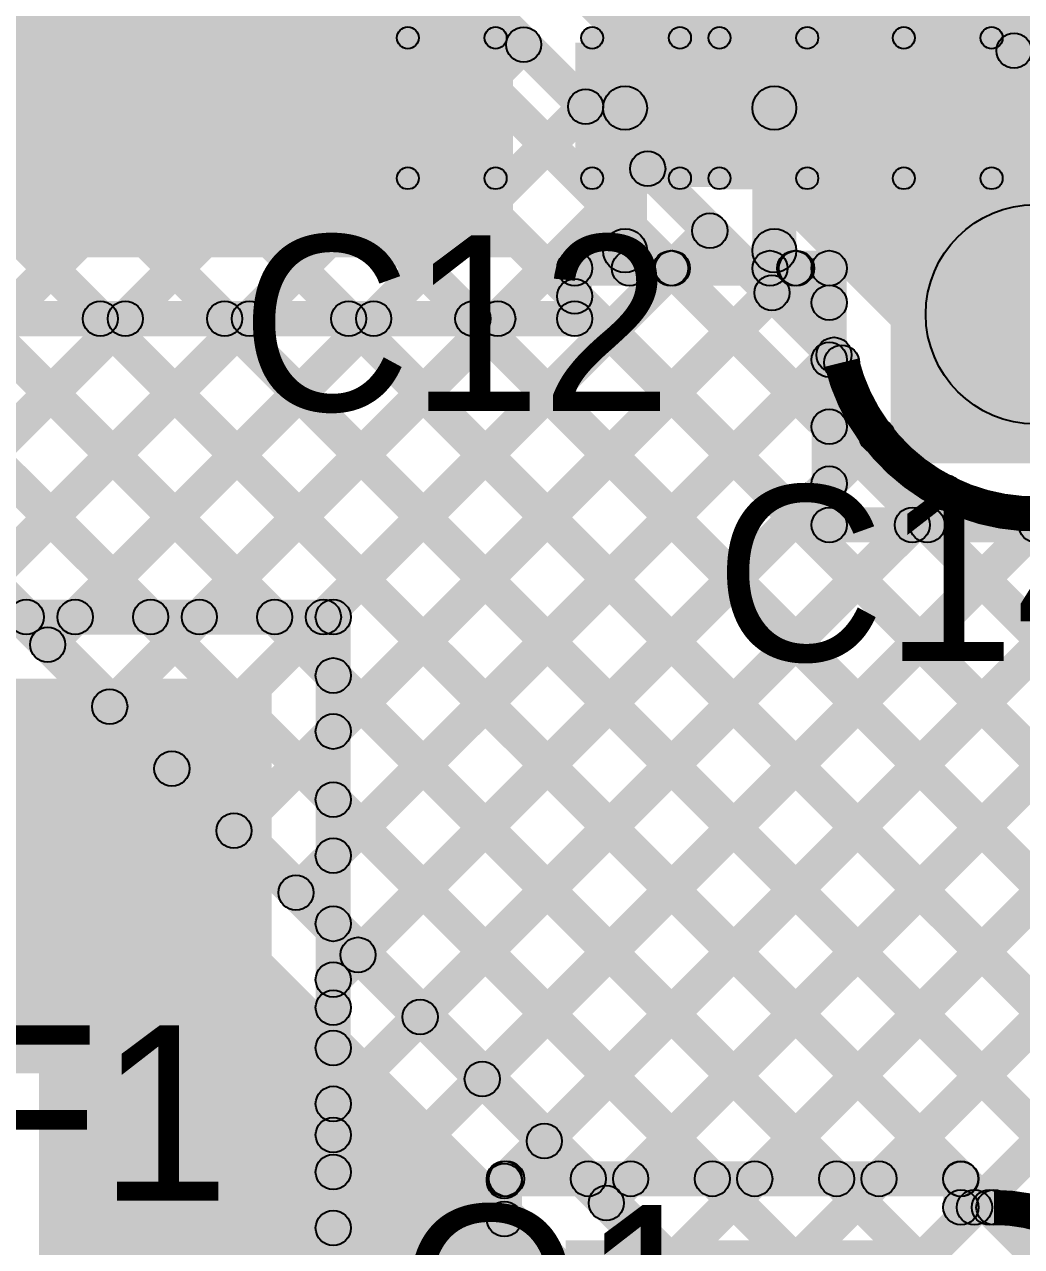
# Model space of a CAD drawing. Header units: millimetres. Extents: x 0.01 to 3.4, y 0.01 to 2.05.
# Drawn here: x 2.7247 to 2.9518, y 1.1636 to 1.442 of the extents above; entities that cross this region are included whole.
import ezdxf

# ---------------------------------------------------------------- set-up
doc = ezdxf.new("R2010")
doc.units = ezdxf.units.MM
doc.header["$MEASUREMENT"] = 0
for name, color, linetype in [('BottomLayer', 5, 'Continuous'), ('TopLayer', 1, 'Continuous'), ('TopOverlay', 2, 'Continuous'), ('TopPaste', 8, 'Continuous'), ('TopSolder', 216, 'Continuous'), ('ViaHoleLayer', 16, 'Continuous')]:
    doc.layers.add(name, color=color, linetype=linetype)

# ---------------------------------------------------------------- blocks, each defined once
blk = doc.blocks.new('C__0402_49')
at = {"layer": 'TopLayer'}
for points in [[(-0.0275, -0.0125), (-0.0275, 0.0125), (-0.0095, 0.0125), (-0.0095, -0.0125)], [(0.0095, -0.0125), (0.0095, 0.0125), (0.0275, 0.0125), (0.0275, -0.0125)]]:
    blk.add_hatch(color=1, dxfattribs=at).paths.add_polyline_path(points)
at = {"layer": 'TopOverlay'}
h = blk.add_hatch(color=2, dxfattribs=at)
edge = h.paths.add_edge_path()
edge.add_arc((-0.031, 0.016), 0.0025, 0, 360)
h = blk.add_hatch(color=2, dxfattribs=at)
edge = h.paths.add_edge_path()
edge.add_arc((-0.031, 0.016), 0.0025, 0, 360)
for points in [[(-0.011, 0.0185), (-0.011, 0.0135), (-0.031, 0.0135), (-0.031, 0.0185)], [(0.031, 0.0185), (0.031, 0.0135), (0.011, 0.0135), (0.011, 0.0185)], [(-0.0335, 0.016), (-0.0285, 0.016), (-0.0285, -0.016), (-0.0335, -0.016)], [(0.0285, 0.016), (0.0335, 0.016), (0.0335, -0.016), (0.0285, -0.016)], [(-0.011, -0.0135), (-0.011, -0.0185), (-0.031, -0.0185), (-0.031, -0.0135)], [(0.031, -0.0135), (0.031, -0.0185), (0.011, -0.0185), (0.011, -0.0135)]]:
    blk.add_hatch(color=2, dxfattribs=at).paths.add_polyline_path(points)
h = blk.add_hatch(color=2, dxfattribs=at)
edge = h.paths.add_edge_path()
edge.add_arc((-0.011, 0.016), 0.0025, 0, 360)
h = blk.add_hatch(color=2, dxfattribs=at)
edge = h.paths.add_edge_path()
edge.add_arc((0.011, 0.016), 0.0025, 0, 360)
h = blk.add_hatch(color=2, dxfattribs=at)
edge = h.paths.add_edge_path()
edge.add_arc((0.031, 0.016), 0.0025, 0, 360)
h = blk.add_hatch(color=2, dxfattribs=at)
edge = h.paths.add_edge_path()
edge.add_arc((0.031, 0.016), 0.0025, 0, 360)
h = blk.add_hatch(color=2, dxfattribs=at)
edge = h.paths.add_edge_path()
edge.add_arc((-0.031, -0.016), 0.0025, 0, 360)
h = blk.add_hatch(color=2, dxfattribs=at)
edge = h.paths.add_edge_path()
edge.add_arc((-0.031, -0.016), 0.0025, 0, 360)
h = blk.add_hatch(color=2, dxfattribs=at)
edge = h.paths.add_edge_path()
edge.add_arc((-0.011, -0.016), 0.0025, 0, 360)
h = blk.add_hatch(color=2, dxfattribs=at)
edge = h.paths.add_edge_path()
edge.add_arc((0.011, -0.016), 0.0025, 0, 360)
h = blk.add_hatch(color=2, dxfattribs=at)
edge = h.paths.add_edge_path()
edge.add_arc((0.031, -0.016), 0.0025, 0, 360)
h = blk.add_hatch(color=2, dxfattribs=at)
edge = h.paths.add_edge_path()
edge.add_arc((0.031, -0.016), 0.0025, 0, 360)
at = {"layer": 'TopPaste'}
for points in [[(-0.0275, -0.0125), (-0.0275, 0.0125), (-0.0095, 0.0125), (-0.0095, -0.0125)], [(0.0095, -0.0125), (0.0095, 0.0125), (0.0275, 0.0125), (0.0275, -0.0125)]]:
    blk.add_hatch(color=8, dxfattribs=at).paths.add_polyline_path(points)
at = {"layer": 'TopSolder'}
for points in [[(-0.02986, -0.01486), (-0.02986, 0.01486), (-0.00714, 0.01486), (-0.00714, -0.01486)], [(0.00714, -0.01486), (0.00714, 0.01486), (0.02986, 0.01486), (0.02986, -0.01486)]]:
    blk.add_hatch(color=216, dxfattribs=at).paths.add_polyline_path(points)
at = {"layer": 'TopOverlay'}
for centre in [(-0.031, 0.016), (-0.031, 0.016), (-0.011, 0.016), (0.011, 0.016), (0.031, 0.016), (0.031, 0.016), (-0.031, -0.016), (-0.031, -0.016), (-0.011, -0.016), (0.011, -0.016), (0.031, -0.016), (0.031, -0.016)]:
    blk.add_circle(centre, 0.0025, dxfattribs=at)
blk = doc.blocks.new('C__0402_62')
at = {"layer": 'TopLayer'}
for points in [[(-0.0275, -0.0125), (-0.0275, 0.0125), (-0.0095, 0.0125), (-0.0095, -0.0125)], [(0.0095, -0.0125), (0.0095, 0.0125), (0.0275, 0.0125), (0.0275, -0.0125)]]:
    blk.add_hatch(color=1, dxfattribs=at).paths.add_polyline_path(points)
at = {"layer": 'TopOverlay'}
h = blk.add_hatch(color=2, dxfattribs=at)
edge = h.paths.add_edge_path()
edge.add_arc((-0.031, 0.016), 0.0025, 0, 360)
h = blk.add_hatch(color=2, dxfattribs=at)
edge = h.paths.add_edge_path()
edge.add_arc((-0.031, 0.016), 0.0025, 0, 360)
for points in [[(-0.031, 0.0135), (-0.031, 0.0185), (-0.011, 0.0185), (-0.011, 0.0135)], [(0.011, 0.0135), (0.011, 0.0185), (0.031, 0.0185), (0.031, 0.0135)], [(-0.0285, -0.016), (-0.0335, -0.016), (-0.0335, 0.016), (-0.0285, 0.016)], [(0.0335, -0.016), (0.0285, -0.016), (0.0285, 0.016), (0.0335, 0.016)], [(-0.031, -0.0185), (-0.031, -0.0135), (-0.011, -0.0135), (-0.011, -0.0185)], [(0.011, -0.0185), (0.011, -0.0135), (0.031, -0.0135), (0.031, -0.0185)]]:
    blk.add_hatch(color=2, dxfattribs=at).paths.add_polyline_path(points)
h = blk.add_hatch(color=2, dxfattribs=at)
edge = h.paths.add_edge_path()
edge.add_arc((-0.011, 0.016), 0.0025, 0, 360)
h = blk.add_hatch(color=2, dxfattribs=at)
edge = h.paths.add_edge_path()
edge.add_arc((0.011, 0.016), 0.0025, 0, 360)
h = blk.add_hatch(color=2, dxfattribs=at)
edge = h.paths.add_edge_path()
edge.add_arc((0.031, 0.016), 0.0025, 0, 360)
h = blk.add_hatch(color=2, dxfattribs=at)
edge = h.paths.add_edge_path()
edge.add_arc((0.031, 0.016), 0.0025, 0, 360)
h = blk.add_hatch(color=2, dxfattribs=at)
edge = h.paths.add_edge_path()
edge.add_arc((-0.031, -0.016), 0.0025, 0, 360)
h = blk.add_hatch(color=2, dxfattribs=at)
edge = h.paths.add_edge_path()
edge.add_arc((-0.031, -0.016), 0.0025, 0, 360)
h = blk.add_hatch(color=2, dxfattribs=at)
edge = h.paths.add_edge_path()
edge.add_arc((-0.011, -0.016), 0.0025, 0, 360)
h = blk.add_hatch(color=2, dxfattribs=at)
edge = h.paths.add_edge_path()
edge.add_arc((0.011, -0.016), 0.0025, 0, 360)
h = blk.add_hatch(color=2, dxfattribs=at)
edge = h.paths.add_edge_path()
edge.add_arc((0.031, -0.016), 0.0025, 0, 360)
h = blk.add_hatch(color=2, dxfattribs=at)
edge = h.paths.add_edge_path()
edge.add_arc((0.031, -0.016), 0.0025, 0, 360)
at = {"layer": 'TopPaste'}
for points in [[(-0.0275, -0.0125), (-0.0275, 0.0125), (-0.0095, 0.0125), (-0.0095, -0.0125)], [(0.0095, -0.0125), (0.0095, 0.0125), (0.0275, 0.0125), (0.0275, -0.0125)]]:
    blk.add_hatch(color=8, dxfattribs=at).paths.add_polyline_path(points)
at = {"layer": 'TopSolder'}
for points in [[(-0.02986, -0.01486), (-0.02986, 0.01486), (-0.00714, 0.01486), (-0.00714, -0.01486)], [(0.00714, -0.01486), (0.00714, 0.01486), (0.02986, 0.01486), (0.02986, -0.01486)]]:
    blk.add_hatch(color=216, dxfattribs=at).paths.add_polyline_path(points)
at = {"layer": 'TopOverlay'}
for centre in [(-0.031, 0.016), (-0.031, 0.016), (-0.011, 0.016), (0.011, 0.016), (0.031, 0.016), (0.031, 0.016), (-0.031, -0.016), (-0.031, -0.016), (-0.011, -0.016), (0.011, -0.016), (0.031, -0.016), (0.031, -0.016)]:
    blk.add_circle(centre, 0.0025, dxfattribs=at)

msp = doc.modelspace()

# ---------------------------------------------------------------- hatches: boundary and pattern name
at = {"layer": 'BottomLayer'}
for points in [[(2.84592, 1.18478), (2.84026, 1.19044), (3.28996, 1.64013), (3.29561, 1.63447)], [(2.86006, 1.17064), (2.85441, 1.17629), (3.31824, 1.64013), (3.3239, 1.63447)], [(2.87421, 1.15649), (2.86855, 1.16215), (3.34652, 1.64013), (3.35218, 1.63447)], [(2.88835, 1.14235), (2.88269, 1.14801), (3.35917, 1.62449), (3.36483, 1.61883)], [(2.90249, 1.12821), (2.89683, 1.13387), (3.35917, 1.59621), (3.36483, 1.59055)], [(2.43804, 1.58841), (2.4437, 1.59407), (3.36483, 0.67294), (3.35917, 0.66729)], [(2.95294, 1.43322), (2.94728, 1.43887), (3.07929, 1.57088), (3.08495, 1.56523)], [(2.83375, 1.54675), (2.83941, 1.55241), (2.96884, 1.42297), (2.96318, 1.41732)], [(2.79132, 1.50432), (2.82668, 1.53968), (2.97268, 1.39368), (2.93732, 1.35832)], [(2.54329, 1.48175), (2.54895, 1.48741), (2.96041, 1.07595), (2.95475, 1.07029)], [(2.66207, 1.36863), (2.65642, 1.37428), (2.76796, 1.48583), (2.77362, 1.48017)], [(2.71599, 1.48017), (2.72165, 1.48583), (3.36483, 0.84265), (3.35917, 0.83699)], [(2.74428, 1.48017), (2.74993, 1.48583), (3.36483, 0.87093), (3.35917, 0.86528)], [(2.77256, 1.48017), (2.77822, 1.48583), (3.36483, 0.89922), (3.35917, 0.89356)], [(2.79002, 1.48017), (2.79567, 1.48583), (2.91368, 1.36782), (2.90803, 1.36216)], [(2.67622, 1.35448), (2.67056, 1.36014), (2.79313, 1.48271), (2.79879, 1.47706)], [(2.50087, 1.43932), (2.53622, 1.47468), (2.94768, 1.06322), (2.91232, 1.02787)], [(2.70192, 1.46596), (2.70758, 1.47161), (3.36483, 0.81436), (3.35917, 0.80871)], [(2.69036, 1.34034), (2.6847, 1.346), (2.80727, 1.46857), (2.81293, 1.46292)], [(2.7045, 1.3262), (2.69884, 1.33186), (2.82142, 1.45443), (2.82707, 1.44877)], [(2.70497, 1.43463), (2.71063, 1.44028), (3.36483, 0.78608), (3.35917, 0.78042)], [(2.71864, 1.31206), (2.71298, 1.31772), (2.83556, 1.44029), (2.84121, 1.43463)], [(2.73278, 1.29792), (2.72713, 1.30357), (2.8497, 1.42615), (2.85536, 1.42049)], [(2.69616, 1.41515), (2.70182, 1.42081), (3.36483, 0.7578), (3.35917, 0.75214)], [(2.74693, 1.28377), (2.74127, 1.28943), (2.86384, 1.412), (2.8695, 1.40635)], [(2.68137, 1.40166), (2.68703, 1.40731), (3.36483, 0.72951), (3.35917, 0.72385)], [(2.66019, 1.39455), (2.66585, 1.40021), (3.36483, 0.70123), (3.35917, 0.69557)], [(2.76107, 1.26963), (2.75541, 1.27529), (2.87798, 1.39786), (2.88364, 1.3922)], [(2.77521, 1.25549), (2.76955, 1.26115), (2.89213, 1.38372), (2.89778, 1.37806)], [(2.78935, 1.24135), (2.7837, 1.247), (2.90627, 1.36958), (2.91193, 1.36392)], [(2.80349, 1.22721), (2.79784, 1.23286), (2.91609, 1.35112), (2.92175, 1.34546)], [(2.81764, 1.21306), (2.81198, 1.21872), (2.93154, 1.33828), (2.9372, 1.33262)], [(2.83178, 1.19892), (2.82612, 1.20458), (2.95496, 1.33342), (2.96062, 1.32776)]]:
    msp.add_hatch(color=5, dxfattribs=at).paths.add_polyline_path(points)
h = msp.add_hatch(color=5, dxfattribs=at)
edge = h.paths.add_edge_path()
edge.add_arc((2.83839, 1.43746), 0.004, 0, 360)
h = msp.add_hatch(color=5, dxfattribs=at)
edge = h.paths.add_edge_path()
edge.add_arc((2.95011, 1.43605), 0.004, 0, 360)
h = msp.add_hatch(color=5, dxfattribs=at)
edge = h.paths.add_edge_path()
edge.add_arc((2.85253, 1.42332), 0.004, 0, 360)
h = msp.add_hatch(color=5, dxfattribs=at)
edge = h.paths.add_edge_path()
edge.add_arc((2.86667, 1.40918), 0.004, 0, 360)
h = msp.add_hatch(color=5, dxfattribs=at)
edge = h.paths.add_edge_path()
edge.add_arc((2.955, 1.376), 0.0315, 0, 360)
h = msp.add_hatch(color=5, dxfattribs=at)
edge = h.paths.add_edge_path()
edge.add_arc((2.955, 1.376), 0.025, 0, 360)
h = msp.add_hatch(color=5, dxfattribs=at)
edge = h.paths.add_edge_path()
edge.add_arc((2.88081, 1.39503), 0.004, 0, 360)
h = msp.add_hatch(color=5, dxfattribs=at)
edge = h.paths.add_edge_path()
edge.add_arc((2.89495, 1.38089), 0.004, 0, 360)
h = msp.add_hatch(color=5, dxfattribs=at)
edge = h.paths.add_edge_path()
edge.add_arc((2.9091, 1.36675), 0.004, 0, 360)
h = msp.add_hatch(color=5, dxfattribs=at)
edge = h.paths.add_edge_path()
edge.add_arc((2.91086, 1.36499), 0.004, 0, 360)
h = msp.add_hatch(color=5, dxfattribs=at)
edge = h.paths.add_edge_path()
edge.add_arc((2.91086, 1.36499), 0.004, 0, 360)
h = msp.add_hatch(color=5, dxfattribs=at)
edge = h.paths.add_edge_path()
edge.add_arc((2.91892, 1.34829), 0.004, 0, 360)
h = msp.add_hatch(color=5, dxfattribs=at)
edge = h.paths.add_edge_path()
edge.add_arc((2.93437, 1.33545), 0.004, 0, 360)
h = msp.add_hatch(color=5, dxfattribs=at)
edge = h.paths.add_edge_path()
edge.add_arc((2.72996, 1.30074), 0.004, 0, 360)
h = msp.add_hatch(color=5, dxfattribs=at)
edge = h.paths.add_edge_path()
edge.add_arc((2.7441, 1.2866), 0.004, 0, 360)
h = msp.add_hatch(color=5, dxfattribs=at)
edge = h.paths.add_edge_path()
edge.add_arc((2.75824, 1.27246), 0.004, 0, 360)
h = msp.add_hatch(color=5, dxfattribs=at)
edge = h.paths.add_edge_path()
edge.add_arc((2.77238, 1.25832), 0.004, 0, 360)
h = msp.add_hatch(color=5, dxfattribs=at)
edge = h.paths.add_edge_path()
edge.add_arc((2.78652, 1.24418), 0.004, 0, 360)
h = msp.add_hatch(color=5, dxfattribs=at)
edge = h.paths.add_edge_path()
edge.add_arc((2.80067, 1.23003), 0.004, 0, 360)
h = msp.add_hatch(color=5, dxfattribs=at)
edge = h.paths.add_edge_path()
edge.add_arc((2.81481, 1.21589), 0.004, 0, 360)
h = msp.add_hatch(color=5, dxfattribs=at)
edge = h.paths.add_edge_path()
edge.add_arc((2.82895, 1.20175), 0.004, 0, 360)
h = msp.add_hatch(color=5, dxfattribs=at)
edge = h.paths.add_edge_path()
edge.add_arc((2.84309, 1.18761), 0.004, 0, 360)
h = msp.add_hatch(color=5, dxfattribs=at)
edge = h.paths.add_edge_path()
edge.add_arc((2.85723, 1.17347), 0.004, 0, 360)
at = {"layer": 'TopLayer'}
for points in [[(2.922, 1.342), (2.988, 1.342), (2.988, 1.542), (2.922, 1.542)], [(2.617, 1.389), (2.836, 1.389), (2.836, 1.526), (2.617, 1.526)], [(2.8665, 1.423), (2.8565, 1.423), (2.8565, 1.4555), (2.8665, 1.4555)], [(2.9005, 1.423), (2.8905, 1.423), (2.8905, 1.4555), (2.9005, 1.4555)], [(2.852, 1.405), (2.905, 1.405), (2.905, 1.441), (2.852, 1.441)], [(2.8665, 1.3905), (2.8565, 1.3905), (2.8565, 1.423), (2.8665, 1.423)], [(2.9005, 1.3905), (2.8905, 1.3905), (2.8905, 1.423), (2.9005, 1.423)], [(2.85, 1.3825), (2.85, 1.3905), (2.8625, 1.3905), (2.8625, 1.3825)], [(2.8625, 1.3825), (2.8625, 1.3905), (2.8945, 1.3905), (2.8945, 1.3825)], [(2.8625, 1.3825), (2.8625, 1.3905), (2.8945, 1.3905), (2.8945, 1.3825)], [(2.8945, 1.3825), (2.8945, 1.3905), (2.908, 1.3905), (2.908, 1.3825)], [(2.79561, 1.30417), (2.78995, 1.30983), (2.86945, 1.38933), (2.87511, 1.38367)], [(2.79783, 1.27811), (2.79217, 1.28376), (2.89774, 1.38933), (2.90339, 1.38367)], [(2.86906, 1.38367), (2.87472, 1.38933), (2.91083, 1.35322), (2.90517, 1.34756)], [(2.89734, 1.38367), (2.903, 1.38933), (2.91083, 1.3815), (2.90517, 1.37584)], [(2.854, 1.375), (2.846, 1.375), (2.846, 1.3865), (2.854, 1.3865)], [(2.912, 1.328), (2.904, 1.328), (2.904, 1.3865), (2.912, 1.3865)], [(2.84717, 1.37728), (2.85283, 1.38293), (3.01593, 1.21983), (3.01027, 1.21417)], [(2.603, 1.371), (2.603, 1.379), (2.85, 1.379), (2.85, 1.371)], [(2.65429, 1.37217), (2.65994, 1.37783), (2.72794, 1.30983), (2.72229, 1.30417)], [(2.68247, 1.30417), (2.67681, 1.30983), (2.74481, 1.37783), (2.75047, 1.37217)], [(2.68257, 1.37217), (2.68823, 1.37783), (2.75623, 1.30983), (2.75057, 1.30417)], [(2.71075, 1.30417), (2.7051, 1.30983), (2.7731, 1.37783), (2.77875, 1.37217)], [(2.71085, 1.37217), (2.71651, 1.37783), (2.78451, 1.30983), (2.77885, 1.30417)], [(2.73904, 1.30417), (2.73338, 1.30983), (2.80138, 1.37783), (2.80704, 1.37217)], [(2.73914, 1.37217), (2.7448, 1.37783), (2.9408, 1.18183), (2.93514, 1.17617)], [(2.76732, 1.30417), (2.76167, 1.30983), (2.82967, 1.37783), (2.83532, 1.37217)], [(2.76742, 1.37217), (2.77308, 1.37783), (3.01593, 1.13498), (3.01027, 1.12932)], [(2.79571, 1.37217), (2.80136, 1.37783), (3.01593, 1.16326), (3.01027, 1.15761)], [(2.82399, 1.37217), (2.82965, 1.37783), (3.01593, 1.19155), (3.01027, 1.18589)], [(2.79783, 1.24982), (2.79217, 1.25548), (2.90517, 1.36848), (2.91083, 1.36282)], [(2.79783, 1.22154), (2.79217, 1.2272), (2.90517, 1.3402), (2.91083, 1.33454)], [(2.8656, 1.17617), (2.85994, 1.18183), (3.01588, 1.33777), (3.02153, 1.33211)], [(2.908, 1.324), (2.908, 1.332), (3.002, 1.332), (3.002, 1.324)], [(2.79783, 1.16497), (2.79217, 1.17063), (2.95237, 1.33083), (2.95803, 1.32517)], [(2.79783, 1.19326), (2.79217, 1.19891), (2.92409, 1.33083), (2.92974, 1.32517)], [(2.83731, 1.17617), (2.83166, 1.18183), (2.98066, 1.33083), (2.98631, 1.32517)], [(2.92756, 1.32517), (2.93322, 1.33083), (3.01639, 1.24766), (3.01073, 1.242)], [(2.561, 1.303), (2.561, 1.311), (2.795, 1.311), (2.795, 1.303)], [(2.799, 1.218), (2.791, 1.218), (2.791, 1.307), (2.799, 1.307)], [(2.89388, 1.17617), (2.88823, 1.18183), (3.01027, 1.30388), (3.01593, 1.29822)], [(2.79217, 1.29085), (2.79783, 1.29651), (2.91251, 1.18183), (2.90685, 1.17617)], [(2.575, 1.203), (2.781, 1.203), (2.781, 1.293), (2.575, 1.293)], [(2.92217, 1.17617), (2.91651, 1.18183), (3.01027, 1.27559), (3.01593, 1.26994)], [(2.79217, 1.26257), (2.79783, 1.26823), (2.88423, 1.18183), (2.87857, 1.17617)], [(2.94393, 1.16965), (2.93827, 1.17531), (3.01027, 1.24731), (3.01593, 1.24165)], [(2.79217, 1.23429), (2.79783, 1.23994), (2.85594, 1.18183), (2.85029, 1.17617)], [(2.799, 1.189), (2.791, 1.189), (2.791, 1.218), (2.799, 1.218)], [(2.799, 1.189), (2.791, 1.189), (2.791, 1.218), (2.799, 1.218)], [(2.79217, 1.206), (2.79783, 1.21166), (2.83683, 1.17266), (2.83117, 1.167)], [(2.728, 0.877), (2.781, 0.877), (2.781, 1.204), (2.728, 1.204)], [(2.799, 0.89415), (2.791, 0.89415), (2.791, 1.189), (2.799, 1.189)], [(2.79217, 1.17772), (2.79783, 1.18337), (2.83683, 1.14437), (2.83117, 1.13872)], [(2.79783, 1.13669), (2.79217, 1.14234), (2.83117, 1.18134), (2.83683, 1.17569)], [(2.834, 1.175), (2.834, 1.183), (2.938, 1.183), (2.938, 1.175)], [(2.93517, 1.17614), (2.94083, 1.1818), (2.94732, 1.17531), (2.94166, 1.16965)], [(2.838, 1.089), (2.83, 1.089), (2.83, 1.179), (2.838, 1.179)], [(2.942, 1.17248), (2.934, 1.17248), (2.934, 1.179), (2.942, 1.179)], [(2.938, 1.16848), (2.938, 1.17648), (2.94552, 1.17648), (2.94552, 1.16848)], [(2.848, 1.103), (2.924, 1.103), (2.924, 1.165), (2.848, 1.165)]]:
    msp.add_hatch(color=1, dxfattribs=at).paths.add_polyline_path(points)
h = msp.add_hatch(color=1, dxfattribs=at)
edge = h.paths.add_edge_path()
edge.add_arc((2.8615, 1.423), 0.005, 0, 360)
h = msp.add_hatch(color=1, dxfattribs=at)
edge = h.paths.add_edge_path()
edge.add_arc((2.8615, 1.423), 0.005, 0, 360)
h = msp.add_hatch(color=1, dxfattribs=at)
edge = h.paths.add_edge_path()
edge.add_arc((2.8955, 1.423), 0.005, 0, 360)
h = msp.add_hatch(color=1, dxfattribs=at)
edge = h.paths.add_edge_path()
edge.add_arc((2.8955, 1.423), 0.005, 0, 360)
h = msp.add_hatch(color=1, dxfattribs=at)
edge = h.paths.add_edge_path()
edge.add_arc((2.955, 1.376), 0.0315, 0, 360)
h = msp.add_hatch(color=1, dxfattribs=at)
edge = h.paths.add_edge_path()
edge.add_arc((2.8615, 1.3905), 0.005, 0, 360)
h = msp.add_hatch(color=1, dxfattribs=at)
edge = h.paths.add_edge_path()
edge.add_arc((2.8955, 1.3905), 0.005, 0, 360)
h = msp.add_hatch(color=1, dxfattribs=at)
edge = h.paths.add_edge_path()
edge.add_arc((2.85, 1.3865), 0.004, 0, 360)
h = msp.add_hatch(color=1, dxfattribs=at)
edge = h.paths.add_edge_path()
edge.add_arc((2.85, 1.3865), 0.004, 0, 360)
h = msp.add_hatch(color=1, dxfattribs=at)
edge = h.paths.add_edge_path()
edge.add_arc((2.8625, 1.3865), 0.004, 0, 360)
h = msp.add_hatch(color=1, dxfattribs=at)
edge = h.paths.add_edge_path()
edge.add_arc((2.8625, 1.3865), 0.004, 0, 360)
h = msp.add_hatch(color=1, dxfattribs=at)
edge = h.paths.add_edge_path()
edge.add_arc((2.8625, 1.3865), 0.004, 0, 360)
h = msp.add_hatch(color=1, dxfattribs=at)
edge = h.paths.add_edge_path()
edge.add_arc((2.87189, 1.3865), 0.004, 0, 360)
h = msp.add_hatch(color=1, dxfattribs=at)
edge = h.paths.add_edge_path()
edge.add_arc((2.87228, 1.3865), 0.004, 0, 360)
h = msp.add_hatch(color=1, dxfattribs=at)
edge = h.paths.add_edge_path()
edge.add_arc((2.8945, 1.3865), 0.004, 0, 360)
h = msp.add_hatch(color=1, dxfattribs=at)
edge = h.paths.add_edge_path()
edge.add_arc((2.8945, 1.3865), 0.004, 0, 360)
h = msp.add_hatch(color=1, dxfattribs=at)
edge = h.paths.add_edge_path()
edge.add_arc((2.8945, 1.3865), 0.004, 0, 360)
h = msp.add_hatch(color=1, dxfattribs=at)
edge = h.paths.add_edge_path()
edge.add_arc((2.90017, 1.3865), 0.004, 0, 360)
h = msp.add_hatch(color=1, dxfattribs=at)
edge = h.paths.add_edge_path()
edge.add_arc((2.90056, 1.3865), 0.004, 0, 360)
h = msp.add_hatch(color=1, dxfattribs=at)
edge = h.paths.add_edge_path()
edge.add_arc((2.908, 1.3865), 0.004, 0, 360)
h = msp.add_hatch(color=1, dxfattribs=at)
edge = h.paths.add_edge_path()
edge.add_arc((2.908, 1.3865), 0.004, 0, 360)
h = msp.add_hatch(color=1, dxfattribs=at)
edge = h.paths.add_edge_path()
edge.add_arc((2.85, 1.3801), 0.004, 0, 360)
h = msp.add_hatch(color=1, dxfattribs=at)
edge = h.paths.add_edge_path()
edge.add_arc((2.908, 1.37867), 0.004, 0, 360)
h = msp.add_hatch(color=1, dxfattribs=at)
edge = h.paths.add_edge_path()
edge.add_arc((2.74197, 1.375), 0.004, 0, 360)
h = msp.add_hatch(color=1, dxfattribs=at)
edge = h.paths.add_edge_path()
edge.add_arc((2.74764, 1.375), 0.004, 0, 360)
h = msp.add_hatch(color=1, dxfattribs=at)
edge = h.paths.add_edge_path()
edge.add_arc((2.77025, 1.375), 0.004, 0, 360)
h = msp.add_hatch(color=1, dxfattribs=at)
edge = h.paths.add_edge_path()
edge.add_arc((2.77593, 1.375), 0.004, 0, 360)
h = msp.add_hatch(color=1, dxfattribs=at)
edge = h.paths.add_edge_path()
edge.add_arc((2.79854, 1.375), 0.004, 0, 360)
h = msp.add_hatch(color=1, dxfattribs=at)
edge = h.paths.add_edge_path()
edge.add_arc((2.80421, 1.375), 0.004, 0, 360)
h = msp.add_hatch(color=1, dxfattribs=at)
edge = h.paths.add_edge_path()
edge.add_arc((2.82682, 1.375), 0.004, 0, 360)
h = msp.add_hatch(color=1, dxfattribs=at)
edge = h.paths.add_edge_path()
edge.add_arc((2.8325, 1.375), 0.004, 0, 360)
h = msp.add_hatch(color=1, dxfattribs=at)
edge = h.paths.add_edge_path()
edge.add_arc((2.85, 1.375), 0.004, 0, 360)
h = msp.add_hatch(color=1, dxfattribs=at)
edge = h.paths.add_edge_path()
edge.add_arc((2.85, 1.375), 0.004, 0, 360)
h = msp.add_hatch(color=1, dxfattribs=at)
edge = h.paths.add_edge_path()
edge.add_arc((2.908, 1.36565), 0.004, 0, 360)
h = msp.add_hatch(color=1, dxfattribs=at)
edge = h.paths.add_edge_path()
edge.add_arc((2.908, 1.35039), 0.004, 0, 360)
h = msp.add_hatch(color=1, dxfattribs=at)
edge = h.paths.add_edge_path()
edge.add_arc((2.908, 1.33737), 0.004, 0, 360)
h = msp.add_hatch(color=1, dxfattribs=at)
edge = h.paths.add_edge_path()
edge.add_arc((2.908, 1.328), 0.004, 0, 360)
h = msp.add_hatch(color=1, dxfattribs=at)
edge = h.paths.add_edge_path()
edge.add_arc((2.908, 1.328), 0.004, 0, 360)
h = msp.add_hatch(color=1, dxfattribs=at)
edge = h.paths.add_edge_path()
edge.add_arc((2.92692, 1.328), 0.004, 0, 360)
h = msp.add_hatch(color=1, dxfattribs=at)
edge = h.paths.add_edge_path()
edge.add_arc((2.93039, 1.328), 0.004, 0, 360)
h = msp.add_hatch(color=1, dxfattribs=at)
edge = h.paths.add_edge_path()
edge.add_arc((2.9552, 1.328), 0.004, 0, 360)
h = msp.add_hatch(color=1, dxfattribs=at)
edge = h.paths.add_edge_path()
edge.add_arc((2.72511, 1.307), 0.004, 0, 360)
h = msp.add_hatch(color=1, dxfattribs=at)
edge = h.paths.add_edge_path()
edge.add_arc((2.73621, 1.307), 0.004, 0, 360)
h = msp.add_hatch(color=1, dxfattribs=at)
edge = h.paths.add_edge_path()
edge.add_arc((2.7534, 1.307), 0.004, 0, 360)
h = msp.add_hatch(color=1, dxfattribs=at)
edge = h.paths.add_edge_path()
edge.add_arc((2.7645, 1.307), 0.004, 0, 360)
h = msp.add_hatch(color=1, dxfattribs=at)
edge = h.paths.add_edge_path()
edge.add_arc((2.78168, 1.307), 0.004, 0, 360)
h = msp.add_hatch(color=1, dxfattribs=at)
edge = h.paths.add_edge_path()
edge.add_arc((2.79278, 1.307), 0.004, 0, 360)
h = msp.add_hatch(color=1, dxfattribs=at)
edge = h.paths.add_edge_path()
edge.add_arc((2.795, 1.307), 0.004, 0, 360)
h = msp.add_hatch(color=1, dxfattribs=at)
edge = h.paths.add_edge_path()
edge.add_arc((2.795, 1.307), 0.004, 0, 360)
h = msp.add_hatch(color=1, dxfattribs=at)
edge = h.paths.add_edge_path()
edge.add_arc((2.795, 1.29368), 0.004, 0, 360)
h = msp.add_hatch(color=1, dxfattribs=at)
edge = h.paths.add_edge_path()
edge.add_arc((2.795, 1.28094), 0.004, 0, 360)
h = msp.add_hatch(color=1, dxfattribs=at)
edge = h.paths.add_edge_path()
edge.add_arc((2.795, 1.2654), 0.004, 0, 360)
h = msp.add_hatch(color=1, dxfattribs=at)
edge = h.paths.add_edge_path()
edge.add_arc((2.795, 1.25265), 0.004, 0, 360)
h = msp.add_hatch(color=1, dxfattribs=at)
edge = h.paths.add_edge_path()
edge.add_arc((2.795, 1.23711), 0.004, 0, 360)
h = msp.add_hatch(color=1, dxfattribs=at)
edge = h.paths.add_edge_path()
edge.add_arc((2.795, 1.22437), 0.004, 0, 360)
h = msp.add_hatch(color=1, dxfattribs=at)
edge = h.paths.add_edge_path()
edge.add_arc((2.795, 1.218), 0.004, 0, 360)
h = msp.add_hatch(color=1, dxfattribs=at)
edge = h.paths.add_edge_path()
edge.add_arc((2.795, 1.218), 0.004, 0, 360)
h = msp.add_hatch(color=1, dxfattribs=at)
edge = h.paths.add_edge_path()
edge.add_arc((2.795, 1.218), 0.004, 0, 360)
h = msp.add_hatch(color=1, dxfattribs=at)
edge = h.paths.add_edge_path()
edge.add_arc((2.795, 1.20883), 0.004, 0, 360)
h = msp.add_hatch(color=1, dxfattribs=at)
edge = h.paths.add_edge_path()
edge.add_arc((2.795, 1.19608), 0.004, 0, 360)
h = msp.add_hatch(color=1, dxfattribs=at)
edge = h.paths.add_edge_path()
edge.add_arc((2.795, 1.189), 0.004, 0, 360)
h = msp.add_hatch(color=1, dxfattribs=at)
edge = h.paths.add_edge_path()
edge.add_arc((2.795, 1.189), 0.004, 0, 360)
h = msp.add_hatch(color=1, dxfattribs=at)
edge = h.paths.add_edge_path()
edge.add_arc((2.795, 1.189), 0.004, 0, 360)
h = msp.add_hatch(color=1, dxfattribs=at)
edge = h.paths.add_edge_path()
edge.add_arc((2.795, 1.18055), 0.004, 0, 360)
h = msp.add_hatch(color=1, dxfattribs=at)
edge = h.paths.add_edge_path()
edge.add_arc((2.834, 1.179), 0.004, 0, 360)
h = msp.add_hatch(color=1, dxfattribs=at)
edge = h.paths.add_edge_path()
edge.add_arc((2.834, 1.179), 0.004, 0, 360)
h = msp.add_hatch(color=1, dxfattribs=at)
edge = h.paths.add_edge_path()
edge.add_arc((2.834, 1.17851), 0.004, 0, 360)
h = msp.add_hatch(color=1, dxfattribs=at)
edge = h.paths.add_edge_path()
edge.add_arc((2.83449, 1.179), 0.004, 0, 360)
h = msp.add_hatch(color=1, dxfattribs=at)
edge = h.paths.add_edge_path()
edge.add_arc((2.85311, 1.179), 0.004, 0, 360)
h = msp.add_hatch(color=1, dxfattribs=at)
edge = h.paths.add_edge_path()
edge.add_arc((2.86277, 1.179), 0.004, 0, 360)
h = msp.add_hatch(color=1, dxfattribs=at)
edge = h.paths.add_edge_path()
edge.add_arc((2.8814, 1.179), 0.004, 0, 360)
h = msp.add_hatch(color=1, dxfattribs=at)
edge = h.paths.add_edge_path()
edge.add_arc((2.89105, 1.179), 0.004, 0, 360)
h = msp.add_hatch(color=1, dxfattribs=at)
edge = h.paths.add_edge_path()
edge.add_arc((2.90968, 1.179), 0.004, 0, 360)
h = msp.add_hatch(color=1, dxfattribs=at)
edge = h.paths.add_edge_path()
edge.add_arc((2.91934, 1.179), 0.004, 0, 360)
h = msp.add_hatch(color=1, dxfattribs=at)
edge = h.paths.add_edge_path()
edge.add_arc((2.93797, 1.179), 0.004, 0, 360)
h = msp.add_hatch(color=1, dxfattribs=at)
edge = h.paths.add_edge_path()
edge.add_arc((2.938, 1.179), 0.004, 0, 360)
h = msp.add_hatch(color=1, dxfattribs=at)
edge = h.paths.add_edge_path()
edge.add_arc((2.938, 1.179), 0.004, 0, 360)
h = msp.add_hatch(color=1, dxfattribs=at)
edge = h.paths.add_edge_path()
edge.add_arc((2.938, 1.17897), 0.004, 0, 360)
h = msp.add_hatch(color=1, dxfattribs=at)
edge = h.paths.add_edge_path()
edge.add_arc((2.938, 1.17248), 0.004, 0, 360)
h = msp.add_hatch(color=1, dxfattribs=at)
edge = h.paths.add_edge_path()
edge.add_arc((2.938, 1.17248), 0.004, 0, 360)
h = msp.add_hatch(color=1, dxfattribs=at)
edge = h.paths.add_edge_path()
edge.add_arc((2.9411, 1.17248), 0.004, 0, 360)
h = msp.add_hatch(color=1, dxfattribs=at)
edge = h.paths.add_edge_path()
edge.add_arc((2.94449, 1.17248), 0.004, 0, 360)
h = msp.add_hatch(color=1, dxfattribs=at)
edge = h.paths.add_edge_path()
edge.add_arc((2.94552, 1.17248), 0.004, 0, 360)
h = msp.add_hatch(color=1, dxfattribs=at)
edge = h.paths.add_edge_path()
edge.add_arc((2.94552, 1.17248), 0.004, 0, 360)
h = msp.add_hatch(color=1, dxfattribs=at)
edge = h.paths.add_edge_path()
edge.add_arc((2.94552, 1.17248), 0.004, 0, 360)
h = msp.add_hatch(color=1, dxfattribs=at)
edge = h.paths.add_edge_path()
edge.add_arc((2.834, 1.16983), 0.004, 0, 360)
h = msp.add_hatch(color=1, dxfattribs=at)
edge = h.paths.add_edge_path()
edge.add_arc((2.795, 1.1678), 0.004, 0, 360)
at = {"layer": 'ViaHoleLayer'}
h = msp.add_hatch(color=16, dxfattribs=at)
edge = h.paths.add_edge_path()
edge.add_arc((2.955, 1.376), 0.01575, 0, 360)

# ---------------------------------------------------------------- linework, layer by layer
at = {"layer": 'BottomLayer', "const_width": 0.008}
msp.add_lwpolyline([(3.0005, 1.376, -0.88468), (2.91086, 1.36499)], format="xyb", dxfattribs=at)
at = {"layer": 'BottomLayer'}
for centre, radius in [((2.83839, 1.43746), 0.004), ((2.95011, 1.43605), 0.004), ((2.85253, 1.42332), 0.004), ((2.86667, 1.40918), 0.004), ((2.955, 1.376), 0.025), ((2.88081, 1.39503), 0.004), ((2.89495, 1.38089), 0.004), ((2.9091, 1.36675), 0.004), ((2.91086, 1.36499), 0.004), ((2.91086, 1.36499), 0.004), ((2.91892, 1.34829), 0.004), ((2.93437, 1.33545), 0.004), ((2.72996, 1.30074), 0.004), ((2.7441, 1.2866), 0.004), ((2.75824, 1.27246), 0.004), ((2.77238, 1.25832), 0.004), ((2.78652, 1.24418), 0.004), ((2.80067, 1.23003), 0.004), ((2.81481, 1.21589), 0.004), ((2.82895, 1.20175), 0.004), ((2.84309, 1.18761), 0.004), ((2.85723, 1.17347), 0.004)]:
    msp.add_circle(centre, radius, dxfattribs=at)
at = {"layer": 'TopLayer', "const_width": 0.008}
msp.add_lwpolyline([(2.94552, 1.17248, -0.198912), (2.9731, 1.16106)], format="xyb", dxfattribs=at)
msp.add_lwpolyline([(2.94552, 1.17248, -0.198912), (2.9731, 1.16106)], format="xyb", dxfattribs=at)
at = {"layer": 'TopLayer'}
for centre, radius in [((2.8615, 1.423), 0.005), ((2.8615, 1.423), 0.005), ((2.8955, 1.423), 0.005), ((2.8955, 1.423), 0.005), ((2.8615, 1.3905), 0.005), ((2.8955, 1.3905), 0.005), ((2.85, 1.3865), 0.004), ((2.85, 1.3865), 0.004), ((2.8625, 1.3865), 0.004), ((2.8625, 1.3865), 0.004), ((2.8625, 1.3865), 0.004), ((2.87189, 1.3865), 0.004), ((2.87228, 1.3865), 0.004), ((2.8945, 1.3865), 0.004), ((2.8945, 1.3865), 0.004), ((2.8945, 1.3865), 0.004), ((2.90017, 1.3865), 0.004), ((2.90056, 1.3865), 0.004), ((2.908, 1.3865), 0.004), ((2.908, 1.3865), 0.004), ((2.85, 1.3801), 0.004), ((2.908, 1.37867), 0.004), ((2.74197, 1.375), 0.004), ((2.74764, 1.375), 0.004), ((2.77025, 1.375), 0.004), ((2.77593, 1.375), 0.004), ((2.79854, 1.375), 0.004), ((2.80421, 1.375), 0.004), ((2.82682, 1.375), 0.004), ((2.8325, 1.375), 0.004), ((2.85, 1.375), 0.004), ((2.85, 1.375), 0.004), ((2.908, 1.36565), 0.004), ((2.908, 1.35039), 0.004), ((2.908, 1.33737), 0.004), ((2.908, 1.328), 0.004), ((2.908, 1.328), 0.004), ((2.92692, 1.328), 0.004), ((2.93039, 1.328), 0.004), ((2.9552, 1.328), 0.004), ((2.72511, 1.307), 0.004), ((2.73621, 1.307), 0.004), ((2.7534, 1.307), 0.004), ((2.7645, 1.307), 0.004), ((2.78168, 1.307), 0.004), ((2.79278, 1.307), 0.004), ((2.795, 1.307), 0.004), ((2.795, 1.307), 0.004), ((2.795, 1.29368), 0.004), ((2.795, 1.28094), 0.004), ((2.795, 1.2654), 0.004), ((2.795, 1.25265), 0.004), ((2.795, 1.23711), 0.004), ((2.795, 1.22437), 0.004), ((2.795, 1.218), 0.004), ((2.795, 1.218), 0.004), ((2.795, 1.218), 0.004), ((2.795, 1.20883), 0.004), ((2.795, 1.19608), 0.004), ((2.795, 1.189), 0.004), ((2.795, 1.189), 0.004), ((2.795, 1.189), 0.004), ((2.795, 1.18055), 0.004), ((2.834, 1.179), 0.004), ((2.834, 1.179), 0.004), ((2.834, 1.17851), 0.004), ((2.83449, 1.179), 0.004), ((2.85311, 1.179), 0.004), ((2.86277, 1.179), 0.004), ((2.8814, 1.179), 0.004), ((2.89105, 1.179), 0.004), ((2.90968, 1.179), 0.004), ((2.91934, 1.179), 0.004), ((2.93797, 1.179), 0.004), ((2.938, 1.179), 0.004), ((2.938, 1.179), 0.004), ((2.938, 1.17897), 0.004), ((2.938, 1.17248), 0.004), ((2.938, 1.17248), 0.004), ((2.9411, 1.17248), 0.004), ((2.94449, 1.17248), 0.004), ((2.94552, 1.17248), 0.004), ((2.94552, 1.17248), 0.004), ((2.94552, 1.17248), 0.004), ((2.834, 1.16983), 0.004), ((2.795, 1.1678), 0.004)]:
    msp.add_circle(centre, radius, dxfattribs=at)

# ---------------------------------------------------------------- block references
msp.add_blockref('C__0402_62', (2.843, 1.423))
at = {"rotation": 180}
msp.add_blockref('C__0402_49', (2.914, 1.423), dxfattribs=at)

# ---------------------------------------------------------------- texts
at = {"layer": 'TopOverlay'}
for s, p in [('C12', (2.774, 1.354)), ('C14', (2.882, 1.297)), ('F1', (2.709, 1.174)), ('Q1', (2.81, 1.133))]:
    msp.add_text(s, height=0.04, dxfattribs=at).set_placement(p)

doc.saveas('drawing.dxf')
